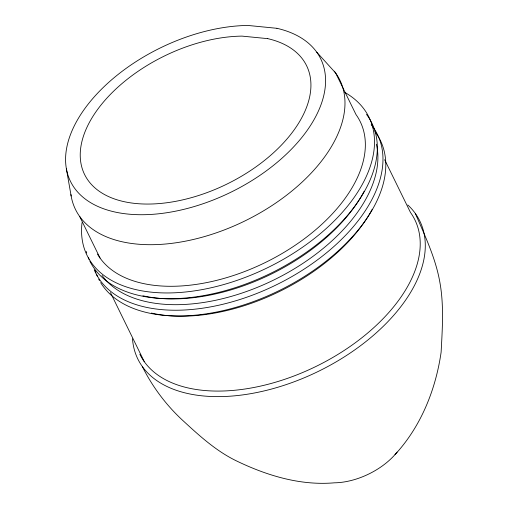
<?xml version="1.0" encoding="UTF-8"?>
<svg xmlns="http://www.w3.org/2000/svg" width="509" height="509" viewBox="0 0 509 509"><rect width="100%" height="100%" fill="white"/><g stroke="black" fill="none" stroke-linecap="round" stroke-linejoin="round"><path stroke-width="0.76" d="M394.997 454.62C420.924 426.625 435.787 389.57 441.125 352.126C442.346 328.738 444.064 305.107 439.801 281.916C435.532 257.859 424.913 235.724 415.319 213.462M316.725 52.16L335.628 72.984L356.001 114.57A147.165 84.831 -26.1 0 1 274.256 257.917A147.165 84.831 -26.1 0 1 97.473 254.067M142.31 366.518C152.146 386.255 165.457 404.159 181.503 419.276C198.497 434.94 215.708 450.929 236.749 461.039C267.047 475.629 300.45 485.764 334.368 482.818A54.94 31.673 -26.1 0 0 397.128 452.081M384.645 159.724L410.496 212.495A153.05 88.222 -26.1 0 1 322.553 363.127A153.05 88.222 -26.1 0 1 139.841 354.194M79.684 216.478L100.057 258.063M110.428 292.56L144.314 361.727M66.355 168.632L71.152 196.01M366.474 114.353A156.976 90.487 -26.1 0 1 278.512 269.331A156.976 90.487 -26.1 0 1 89.889 261.155M89.215 259.717A156.976 90.487 -26.1 0 1 88.28 257.522M86.708 253.005A156.976 90.487 -26.1 0 1 86.275 251.471M344.867 92.434A156.976 90.487 -26.1 0 1 268.943 267.034A156.976 90.487 -26.1 0 1 82.032 222.681M371.201 124.692A156.976 90.487 -26.1 0 1 282.851 281.534A156.976 90.487 -26.1 0 1 94.222 269.776M407.792 204.949A156.976 90.487 -26.1 0 1 317.896 371.602A156.976 90.487 -26.1 0 1 132.493 338.803M372.264 209.218A153.05 88.222 -26.1 0 1 151.37 313.06M374.942 131.634A156.976 90.487 -26.1 0 1 290.594 284.652A156.976 90.487 -26.1 0 1 100.636 282.597M99.446 280.542A156.976 90.487 -26.1 0 1 98.708 279.142M97.353 276.272A156.976 90.487 -26.1 0 1 96.456 274.058M95.908 272.563A156.976 90.487 -26.1 0 1 95.17 270.285M334.292 71.196A147.165 84.831 -26.1 0 1 240.954 222.834A147.165 84.831 -26.1 0 1 70.916 194.565M364.183 191.212A153.05 88.222 -26.1 0 1 142.902 295.78M376.399 144.219A153.05 88.222 -26.1 0 1 271.558 281.076A153.05 88.222 -26.1 0 1 101.991 275.331M276.915 28.307L247.896 25.45A139.313 80.307 -26.1 0 0 65.61 161.366A139.313 80.307 -26.1 0 0 253.119 179.823A139.313 80.307 -26.1 0 0 276.915 28.307M267.753 38.646L242.004 36.114A123.617 71.26 -26.1 0 0 80.257 156.715A123.617 71.26 -26.1 0 0 246.636 173.092A123.617 71.26 -26.1 0 0 267.753 38.646"/></g></svg>
